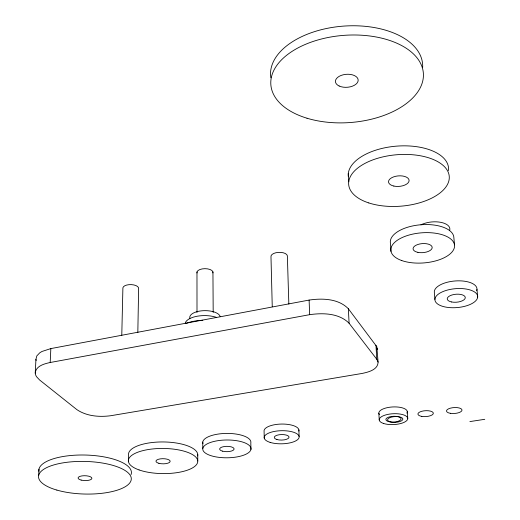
<?xml version="1.0" encoding="UTF-8"?>
<svg xmlns="http://www.w3.org/2000/svg" width="520" height="520" viewBox="0 0 520 520"><rect width="100%" height="100%" fill="white"/><g stroke="black" fill="none" stroke-linecap="round" stroke-linejoin="round"><path stroke-width="0.78" d="M137.82 332.553L138.632 288.685A7.898 3.627 1.2 0 0 131.443 284.628A7.898 3.627 1.2 0 0 122.902 287.807L121.778 335.303M128.427 461.539L128.564 455.143A34.632 12.668 0.5 0 1 163.508 441.954A34.632 12.668 0.5 0 1 197.645 455.923M35.236 373.087C35.809 365.944 44.389 363.766 50.193 362.499L50.837 348.589L309.114 300.072C322.348 298.129 338.449 298.545 348.361 308.757L376.831 346.716L378.092 362.115C377.929 369.935 368.115 372.177 361.94 373.477L110.753 415.721C99.314 417.235 86.638 416.267 76.856 409.617L39.591 379.971L36.426 376.591L35.575 374.835L35.236 373.087L35.938 359.326L36.829 355.894L39.754 352.82L41.925 351.488L50.837 348.589M38.669 475.469L38.974 469.19M50.193 362.499L309.66 314.672C322.94 312.774 339.04 313.111 349.089 323.239L376.792 359.275L378.092 362.115M469.885 421.584L484.763 419.309M35.938 359.326L36.166 360.516M476.97 289.4L477.678 297.037A21.45 9.483 -4.7 0 1 445.003 306.95A21.45 9.483 -4.7 0 1 446.206 290.413A21.45 9.483 -4.7 0 1 477.678 297.037M454.493 244.868L453.798 236.88A31.863 15.191 -4.6 0 0 419.328 224.9A31.863 15.191 -4.6 0 0 390.481 243.444L391.001 251.388M434.902 299.455L434.304 291.837A21.398 9.549 -4.7 0 1 457.47 280.846A21.398 9.549 -4.7 0 1 476.697 290.667M407.297 411.684L407.751 418.431M375.973 345.293L376.792 359.275M378.84 413.218L379.236 419.952M348.296 173.407L348.738 181.805M348.361 308.757L349.089 323.239M309.114 300.072L309.66 314.672M298.896 429.904L299.117 436.507M288.841 304.07L287.352 255.736A8.223 3.92 -1.7 0 0 278.401 252.382A8.223 3.92 -1.7 0 0 270.985 256.841L272.252 306.735M264.238 438.139L264.095 431.548A17.459 6.604 -1.2 0 1 281.664 424.053A17.459 6.604 -1.2 0 1 298.838 431.06M250.933 449.449A24.128 8.905 -0.4 0 0 216.489 440.921A24.128 8.905 -0.4 0 0 213.213 456.313A24.128 8.905 -0.4 0 0 250.933 449.449L250.816 442.956A24.076 8.977 -0.4 0 0 226.272 433.426A24.076 8.977 -0.4 0 0 202.917 443.644M377.267 348.179L377.293 349.654M212.94 271.934L213.187 312.39M202.768 442.084L202.781 448.584M197.756 454.597L197.763 461M196.976 272.006L197.002 312.462M379.457 414.596A14.248 5.473 -2.9 0 1 392.659 406.952A14.248 5.473 -2.9 0 1 406.887 413.127M38.916 471.341A46.306 16.432 1.5 0 1 86.742 455.078A46.306 16.432 1.5 0 1 131.053 474.584M185.244 323.057A19.402 8.535 -0.2 0 1 197.203 316.225A19.402 8.535 -0.2 0 1 216.547 317.414M186.043 323.453A27.339 11.902 -0.2 0 1 202.768 320.3M196.995 272.994A8.047 3.776 -0.2 0 1 204.932 268.671A8.047 3.776 -0.2 0 1 212.94 272.916M420.94 224.861A17.264 8.307 -4.9 0 1 440.908 222.358A17.264 8.307 -4.9 0 1 449.599 230.568M270.849 77.773A76.225 43.947 -4.3 0 1 344.272 26.059A76.225 43.947 -4.3 0 1 422.663 67.379M348.27 176.423A50.31 25.961 -4.7 0 1 398.6 145.997A50.31 25.961 -4.7 0 1 448.481 170.612M189.897 318.428A15.268 6.773 -0.2 0 1 202.95 310.713A15.268 6.773 -0.2 0 1 220.149 316.531M388.219 421.506A7.638 2.905 -2.8 0 0 400.894 419.549A7.638 2.905 -2.8 0 0 391.326 416.481A7.638 2.905 -2.8 0 0 388.219 421.506M383.617 423.488A14.28 5.428 -2.8 0 0 407.342 419.861A14.28 5.428 -2.8 0 0 389.512 414.096A14.28 5.428 -2.8 0 0 383.617 423.488M389.961 421.798A7.631 2.899 -2.9 0 0 402.636 419.841A7.631 2.899 -2.9 0 0 393.081 416.774A7.631 2.899 -2.9 0 0 389.961 421.798M421.818 416.397A7.715 2.945 -3.3 0 0 433.335 413.244A7.715 2.945 -3.3 0 0 421.726 411.294A7.715 2.945 -3.3 0 0 421.818 416.397M276.913 439.517A7.378 2.763 -1.2 0 0 288.925 437.658A7.378 2.763 -1.2 0 0 279.13 434.759A7.378 2.763 -1.2 0 0 276.913 439.517M450.307 413.303A7.774 2.964 -3.7 0 0 462.007 410.124A7.774 2.964 -3.7 0 0 450.431 408.154A7.774 2.964 -3.7 0 0 450.307 413.303M270.153 442.397A17.492 6.559 -1.2 0 0 298.825 438.217A17.492 6.559 -1.2 0 0 276.01 431.151A17.492 6.559 -1.2 0 0 270.153 442.397M222.391 451.132A7.235 2.672 -0.4 0 0 234.033 449.345A7.235 2.672 -0.4 0 0 224.185 446.543A7.235 2.672 -0.4 0 0 222.391 451.132M139.087 469.937A34.703 12.571 0.5 0 0 196.781 464.25A34.703 12.571 0.5 0 0 153.335 448.884A34.703 12.571 0.5 0 0 139.087 469.937M158.886 463.307A7.098 2.568 0.5 0 0 170.131 461.584A7.098 2.568 0.5 0 0 160.199 458.887A7.098 2.568 0.5 0 0 158.886 463.307M56.862 490.081A46.391 16.302 1.5 0 0 130.93 480.831A46.391 16.302 1.5 0 0 66.969 462.287A46.391 16.302 1.5 0 0 56.862 490.081M81.159 480.09A6.916 2.431 1.5 0 0 91.891 478.459A6.916 2.431 1.5 0 0 81.907 475.904A6.916 2.431 1.5 0 0 81.159 480.09M339.157 86.008A11.395 6.506 -4.3 0 0 357.916 81.614A11.395 6.506 -4.3 0 0 343.324 74.763A11.395 6.506 -4.3 0 0 339.157 86.008M307.008 118.222A76.473 43.7 -4.3 0 0 423.397 76.401A76.473 43.7 -4.3 0 0 310.901 42.224A76.473 43.7 -4.3 0 0 307.008 118.222M368.778 202.93A50.453 25.799 -4.6 0 0 448.942 180.537A50.453 25.799 -4.6 0 0 379.197 157.833A50.453 25.799 -4.6 0 0 368.778 202.93M393.841 186.062A10.316 5.271 -4.6 0 0 409.097 180.414A10.316 5.271 -4.6 0 0 393.484 176.93A10.316 5.271 -4.6 0 0 393.841 186.062M401.772 260.565A31.948 15.093 -4.5 0 0 453.979 248.846A31.948 15.093 -4.5 0 0 412.347 234.195A31.948 15.093 -4.5 0 0 401.772 260.565M417.911 252.356A9.581 4.524 -4.5 0 0 432.185 247.5A9.581 4.524 -4.5 0 0 417.788 244.504A9.581 4.524 -4.5 0 0 417.911 252.356M451.666 301.983A9.048 3.998 -4.7 0 0 465.29 297.681A9.048 3.998 -4.7 0 0 451.834 295.022A9.048 3.998 -4.7 0 0 451.666 301.983"/></g></svg>
